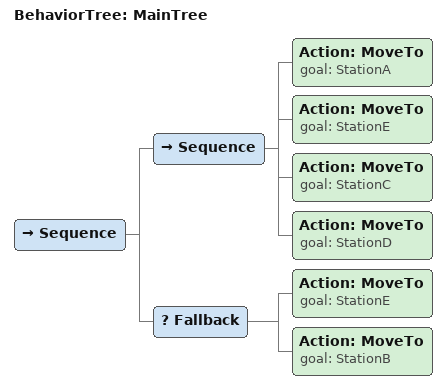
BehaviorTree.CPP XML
<root main_tree_to_execute="MainTree">
    <BehaviorTree ID="MainTree">
        <Sequence>
           ; Visit StationA, StationE, StationC, StationD in sequence
            <Sequence>
                <Action ID="MoveTo" goal="StationA" />
                <Action ID="MoveTo" goal="StationE" />
                <Action ID="MoveTo" goal="StationC" />
                <Action ID="MoveTo" goal="StationD" />
            </Sequence>
            ; if StationE cannot be reached, go to StationB
            <Fallback>
                <Action ID="MoveTo" goal="StationE" />
                <Action ID="MoveTo" goal="StationB" />
            </Fallback>
        </Sequence>
    </BehaviorTree>
</root>
